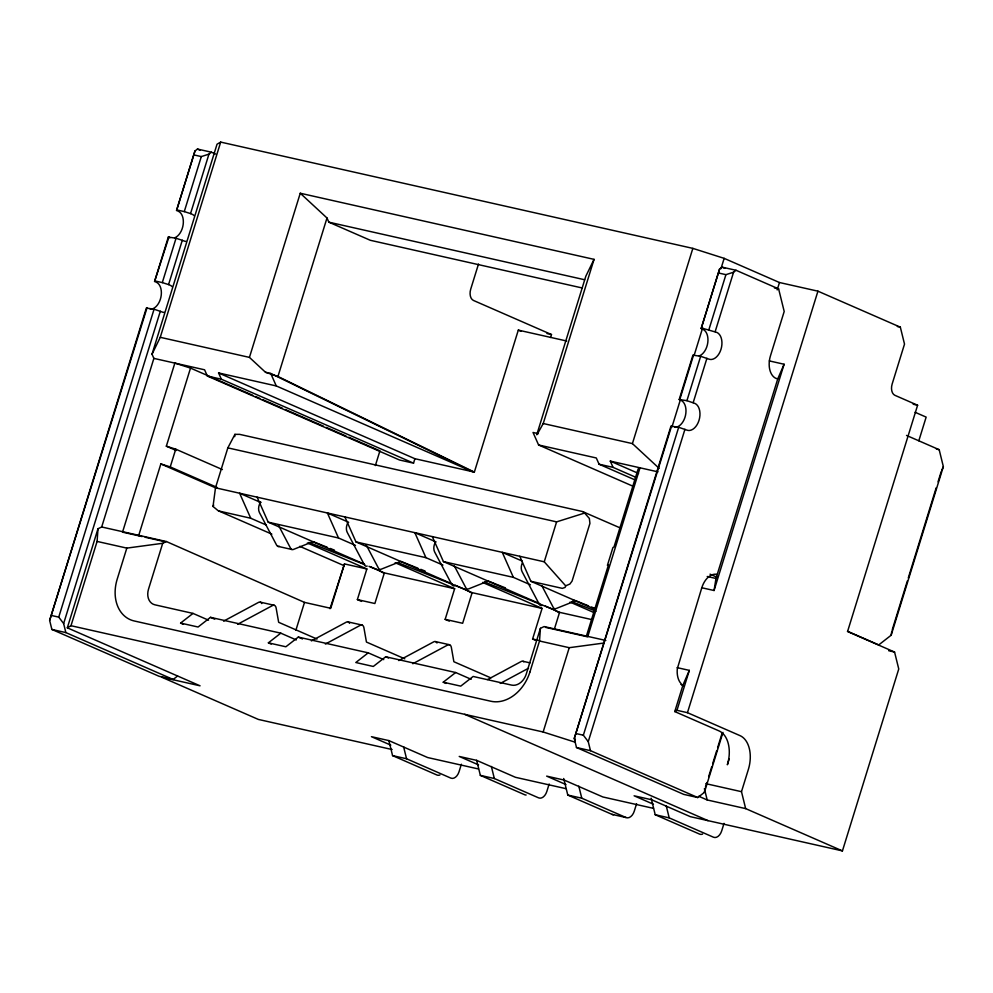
<?xml version="1.0" encoding="UTF-8"?>
<svg xmlns="http://www.w3.org/2000/svg" width="993" height="993" viewBox="0 0 993 993"><rect width="100%" height="100%" fill="white"/><g stroke="black" fill="none" stroke-linecap="round" stroke-linejoin="round"><path stroke-width="1.49" d="M620.315 527.978L582.37 511.494L239.623 434.351L234.931 434.351L234.696 436.659M392.123 749.541L258.366 719.428L161.586 677.152L200.065 685.815L67.325 627.824L70.987 625.714L97.091 541.421L97.997 528.735L101.683 526.985L166.39 541.545L304.503 602.391L330.743 608.299L344.472 563.925L366.851 568.964L357.381 599.586L361.526 601.398M529.902 672.062L539.509 641.006L540.428 628.321L544.102 626.571L605.817 640.46M271.846 534.135L218.1 510.675L213.023 506.455L215.493 487.799L227.844 447.868L234.931 434.351M174.669 237.823A14.001 8.962 -77.3 0 0 183.171 224.542A14.001 8.962 -77.3 0 0 178.219 211.174L176.555 210.442L194.963 150.998L197.446 149.062L211.435 152.202L215.692 154.064M699.283 355.904A14.001 8.962 -77.3 0 0 707.786 342.622A14.001 8.962 -77.3 0 0 702.821 329.254L701.17 328.534L719.565 269.078L722.06 267.142L736.049 270.282L778.624 288.889L784.197 311.467L770.456 355.842A18.656 11.941 -77.3 0 0 776.029 378.42L777.78 378.817L784.098 364.245L769.364 360.918M684.028 685.766L681.26 684.562L681.012 683.556A18.656 11.941 -77.3 0 1 677.338 668.624L701.803 587.757L714.054 590.512L715.978 578.472L777.78 378.817M674.892 427.35A14.001 8.962 -77.3 0 0 685.493 415.409A14.001 8.962 -77.3 0 0 680.85 400.241L679.187 399.521L686.92 400.675L694.839 403.394A14.001 8.962 -77.3 0 1 699.022 420.324A14.001 8.962 -77.3 0 1 686.597 430.019L678.678 427.288L670.958 426.134L574.264 738.494L576.486 747.518L683.78 794.4L697.769 797.54L704.385 792.377L705.03 788.368M847.513 631.275L878.743 644.916L891.155 635.222L891.801 631.213M215.493 487.799L544.251 561.802L565.662 585.82L565.129 587.409L562.336 588.365L530.858 581.29L519.761 556.291M177.573 676.022L173.154 679.46L159.165 676.32L51.872 629.438L49.65 620.414L146.343 308.053L154.064 309.208L161.983 311.926A14.001 8.962 -77.3 0 0 164.279 312.41M150.291 309.27A14.001 8.962 -77.3 0 0 160.878 297.329A14.001 8.962 -77.3 0 0 156.236 282.161L154.585 281.441L168.313 237.066L176.046 238.221L183.966 240.939A14.001 8.962 -77.3 0 0 186.25 241.423M176.555 210.442L194.963 150.998M49.65 620.414L147.076 307.631M154.585 281.441L169.046 236.644M173.154 679.46L65.861 632.591L63.639 623.554L58.748 617.125L154.064 309.208M155.318 281.019L162.306 282.595L176.046 238.221M177.288 210.032L184.276 211.596L201.318 156.584L208.952 154.138L211.435 152.202M63.639 623.554L160.332 311.206M172.236 286.704A14.001 8.962 -77.3 0 0 170.225 285.314L168.574 284.581L182.302 240.219M194.206 215.717A14.001 8.962 -77.3 0 0 192.208 214.327L190.544 213.594L208.952 154.138M67.325 627.824L97.997 528.735M101.683 526.985L153.878 358.386L152.028 354.216L217.033 144.208L220.694 142.098L692.841 248.374L724.158 258.354L779.468 282.521L817.934 291.172L900.341 327.169L904.511 344.112L892.148 384.043A9.334 5.97 -77.3 0 0 894.929 395.326L917.606 405.231L847.563 631.511L894.569 652.053L898.752 668.984L842.436 850.902L690.296 816.656L651.582 799.737L634.105 795.803L653.456 804.256M152.028 354.216L160.258 337.322L220.694 142.098M166.39 541.545L162.703 543.295L126.819 548.111L117.199 579.167A37.324 28.462 -66.4 0 0 134.192 620.96L490.927 701.257A37.324 28.462 -66.4 0 0 529.89 672.062M138.635 535.674L160.854 463.93L170.237 466.921L216.908 487.315M176.233 450.512L166.34 446.18L190.519 368.093L174.855 363.103L122.536 532.149L142.123 536.568M170.237 466.921L175.736 449.171L166.34 446.18M162.703 543.295L148.516 589.147A14.001 10.675 -66.4 0 0 154.883 604.811L193.002 613.401L208.518 620.178M566.742 341.021L518.309 330.123L474.356 472.097L277.941 376.484L265.491 372.263L249.442 357.393L300.258 193.238L594.05 259.359L543.233 423.527L537.139 434.475M277.941 376.484L326.995 218.001L300.258 193.238M295.889 630.232L304.503 602.391M330.011 608.721L344.472 563.925M375.366 465.58L379.934 450.847L348.828 437.255M413.535 463.16L414.9 458.716L218.572 372.946L221.352 379.202L413.535 463.16L399.546 460.007L207.363 376.049L204.583 369.793L153.878 358.386M478.502 264.039L470.707 289.186A9.334 5.97 -77.3 0 0 473.5 300.469L551.475 334.542L550.556 337.496M370.178 566.718L384.341 572.899L374.87 603.521L357.381 599.586M449.308 621.146L445.162 619.347L454.645 588.725L395.152 562.733M455.129 585.237L472.134 592.66L462.651 623.281L445.162 619.347M536.754 434.748L585.808 276.253L594.05 259.359M461.373 764.238L459.076 771.635A9.334 5.97 -77.3 0 1 450.797 778.09L406.559 758.764L392.57 755.611L388.859 740.567M544.251 561.802L556.601 521.871L584.604 513.058L589.346 518.433L589.929 523.398L572.08 581.066L569.895 584.045L565.662 585.82M535.364 640.224L532.596 639.02L542.079 608.411L482.586 582.419M540.428 628.321L526.228 674.16A14.001 10.675 -66.4 0 1 511.618 685.108L473.152 676.456L460.74 686.138L443.25 682.203L455.663 672.522L471.179 679.299M554.603 628.383L559.568 612.346L545.405 606.152M70.987 625.714L543.146 731.99L569.237 647.697L603.632 643.079M659.153 468.361L632.417 443.598L692.841 248.374M586.304 636.439L608.523 564.694L607.418 565.327L612.917 547.577L614.009 546.944L638.189 468.857L640.013 467.802L587.682 636.848L545.48 627.353M549.154 783.998L546.858 791.396A9.334 5.97 -77.3 0 1 538.591 797.851L494.34 778.524L480.351 775.372L476.64 760.315M679.187 399.521L692.928 355.146L700.648 356.301L708.58 359.019A14.001 8.962 -77.3 0 0 720.992 349.337A14.001 8.962 -77.3 0 0 716.822 332.407L701.902 328.112M701.17 328.534L719.565 269.078M574.264 738.494L671.678 425.724M679.92 399.099L693.66 354.724M575.369 739.015L574.451 741.97L543.146 731.99M671.963 426.953L680.205 400.328M694.405 354.489L702.647 327.864M720.955 268.706L724.158 258.354M697.769 797.54L590.475 750.671L588.253 741.647L583.363 735.205L678.678 427.288M686.92 400.675L700.648 356.301M708.89 329.688L725.92 274.664L733.566 272.219L736.049 270.282M588.253 741.647L684.947 429.286M693.176 402.661L706.917 358.299M715.159 331.674L733.566 272.219M777.171 289.906L779.468 282.521M636.587 803.685L634.304 811.07A9.334 5.97 -77.3 0 1 626.024 817.537L612.036 814.384L567.785 795.058L563.701 778.5M729.197 758.851L727.36 764.771A27.99 17.911 -77.3 0 0 719.006 730.898L674.768 711.571L683.01 684.959L689.328 670.374L677.089 667.631M674.768 711.571L676.965 710.318L689.328 670.374M714.054 590.512L784.098 364.245M842.436 850.902L745.656 808.612L741.486 791.682L748.35 769.501A27.99 17.911 -77.3 0 0 739.996 735.627L687.454 712.676L817.934 291.172M705.477 786.915L706.83 782.546M708.63 776.737L711.782 766.559M712.676 763.654L716.735 750.559M717.629 747.655L722.134 733.119M704.385 792.377L722.966 732.387M724.021 823.358L721.737 830.756A9.334 5.97 -77.3 0 1 713.458 837.211L669.208 817.884L655.219 814.732L651.147 798.173M918.823 440.78L926.146 417.11L915.087 412.281M892.26 629.736L907.366 580.93M908.285 577.963L936.213 487.749M938.037 481.841L941.24 471.489M891.155 635.222L943.35 466.623L939.179 449.692L906.51 435.43M941.774 470.272L943.35 466.623M213.023 506.455L213.718 505.102M183.432 624.324L180.589 623.083L193.002 613.401M296.299 639.939L280.796 633.162L210.491 617.336L198.079 627.017L180.589 623.083M271.213 644.085L268.371 642.843L280.796 633.162M383.745 659.613L368.229 652.835L298.285 637.096L285.86 646.778L268.371 642.843M368.229 652.835L355.817 662.517L373.294 666.464L385.718 656.77L455.663 672.522M223.599 621.146L258.602 602.354A4.667 2.991 -77.3 0 1 261.767 603.57M237.588 624.299L272.591 605.507A4.667 2.991 -77.3 0 1 276.104 607.865L278.661 622.301L317.015 639.058M311.38 640.907L346.383 622.115A4.667 2.991 -77.3 0 1 349.548 623.331M325.369 644.06L360.385 625.267A4.667 2.991 -77.3 0 1 363.897 627.613L366.442 642.061L404.796 658.818M398.814 660.581L433.829 641.788A4.667 2.991 -77.3 0 1 436.994 643.005M412.803 663.734L447.818 644.941A4.667 2.991 -77.3 0 1 451.331 647.299L453.875 661.735L490.815 677.871M487.6 679.547L521.263 661.475A4.667 2.991 -77.3 0 1 523.832 661.822M500.249 683.42L528.512 668.239M588.551 605.854L575.704 600.74L556.043 608.572A4.667 2.991 -77.3 0 1 553.25 607.393L541.818 585.709M194.318 155.007L201.318 156.584M718.932 273.087L725.92 274.664M774.428 287.945L778.624 288.889M897.324 326.498L900.341 327.169M326.995 218.001L328.844 222.171L584.629 279.741M582.221 287.982L370.327 240.294L328.844 222.171M913.175 404.238L917.606 405.231M546.994 333.524L551.475 334.542M936.374 449.059L939.179 449.692M160.258 337.322L249.442 357.393M543.233 423.527L632.417 443.598M265.491 372.263L270.729 373.442L472.618 471.712L276.277 385.942L218.572 372.946M538.293 433.656L533.042 432.476L538.591 444.976L633.224 486.322M538.591 444.976L596.296 457.972L599.077 464.215L634.403 479.644M635.669 477.236L613.066 467.368L610.285 461.112L657.999 471.861M207.363 376.049L221.352 379.202M599.077 464.215L613.066 467.368M414.9 458.716L474.356 472.097M227.844 447.868L556.601 521.871M707.227 576.499L715.978 578.472M888.661 650.713L894.569 652.053M266.298 525.036L250.72 518.234L218.832 510.998M257.113 497.17L268.209 522.169L338.501 537.983L355.494 545.418M344.894 516.931L355.99 541.93L425.935 557.669L442.94 565.091M432.327 536.605L443.424 561.604L513.369 577.355L530.374 584.778M572.911 600.107L575.704 600.74M277.817 546.324L291.805 549.464M384.341 572.899L454.645 588.725M472.134 592.66L542.079 608.411M559.568 612.346L592.312 619.706M145.139 537.238L164.739 541.657M532.596 639.02L538.429 640.336M97.091 541.421L126.819 548.111M539.509 641.006L569.237 647.697M681.26 684.562L683.01 684.959M260.414 602.18L274.403 605.333M348.195 621.941L362.184 625.094M435.629 641.627L449.618 644.767M523.063 661.301L530.063 662.877M676.965 710.318L687.454 712.676M51.76 615.548L58.748 617.125M576.362 733.641L583.363 735.205M51.872 629.438L65.861 632.591M576.486 747.518L590.475 750.671M705.973 783.688L741.486 791.682M698.712 796.249L707.19 799.961L745.656 808.612M478.502 768.979L427.648 757.535L388.933 740.617L371.444 736.682L390.795 745.135M566.035 788.678L515.429 777.296L476.714 760.377L459.225 756.443L478.589 764.895M653.468 808.364L602.863 796.969L564.148 780.064L546.659 776.129L566.022 784.582M567.785 795.058L581.774 798.198L626.024 817.537M184.276 211.596L190.544 213.594M162.306 282.595L168.574 284.581M591.394 606.996L595.676 608.697M571.707 601.572L595.961 611.241M505.387 587.881L488.271 581.066L468.609 588.899A4.667 2.991 -77.3 0 1 465.816 587.707L454.384 566.035M484.261 581.898L552.753 609.181A26.103 16.707 -77.3 0 1 554.094 609.826L559.493 612.855M417.954 568.207L400.837 561.38L381.175 569.212A4.667 2.991 -77.3 0 1 378.383 568.033L366.231 544.996M420.809 569.337L425.091 571.049M398.255 562.783L465.32 589.494A26.103 16.707 -77.3 0 1 466.66 590.14L472.06 593.181M327.318 547.304L313.056 541.619L293.394 549.452A4.667 2.991 -77.3 0 1 290.589 548.273L278.45 525.235M330.173 548.446L334.455 550.147M309.046 542.451L364.692 564.62M368.974 566.333L377.526 569.746A26.103 16.707 -77.3 0 1 378.867 570.379L384.279 573.42M722.06 267.142L724.89 268.383M197.446 149.062L200.276 150.303M518.309 330.123L521.077 331.327M168.313 237.066L169.977 237.799M610.285 461.112L638.536 473.462M710.045 574.177L717.145 577.281M190.519 368.093L252.706 395.264M255.536 396.505L259.781 398.354M262.611 399.596L282.397 408.235M285.227 409.476L323.383 426.146M326.213 427.375L346.011 436.026M522.132 561.033L502.272 552.356L513.369 577.355M530.858 581.29L594.596 609.131M436.113 541.967L414.838 532.67L425.935 557.669M570.032 602.093L594.099 612.619M443.424 561.604L539.733 603.682M348.68 522.281L327.405 512.996L338.501 537.983M175.736 449.171L222.407 469.565M355.99 541.93L452.299 583.996M260.886 502.532L239.623 493.236L250.72 518.234M160.854 463.93L215.977 488.01M268.209 522.169L364.518 564.235M307.371 542.985L366.851 568.964M299.774 546.336L343.988 565.625M385.718 656.77L388.536 657.999M443.25 682.203L446.093 683.445M298.285 637.096L302.505 638.946M464.687 714.327L708.021 820.64M210.491 617.336L214.724 619.185M655.219 814.732L699.469 834.058A9.334 5.97 -77.3 0 0 702.597 834.083M480.351 775.372L524.602 794.698A9.334 5.97 -77.3 0 0 526.116 795.021M392.57 755.611L436.808 774.95A9.334 5.97 -77.3 0 0 439.949 774.962M583.04 511.68L584.604 513.058M270.729 373.442L276.277 385.942M704.397 788.665L707.19 799.961M666.241 805.844L669.208 817.884M578.807 786.158L581.774 798.198M491.374 766.484L494.34 778.524M403.592 746.724L406.559 758.764M279.405 546.311A4.667 2.991 -77.3 0 1 276.6 545.12L259.458 512.599A7.733 4.953 -77.3 0 1 260.675 502.061M454.62 585.746A4.667 2.991 -77.3 0 1 451.827 584.567L434.686 552.046A7.733 4.953 -77.3 0 1 434.959 543.084M613.562 814.707A9.334 5.97 -77.3 0 1 612.036 814.384M542.054 605.432A4.667 2.991 -77.3 0 1 539.261 604.24L522.119 571.72A7.733 4.953 -77.3 0 1 522.392 562.77M367.187 566.06A4.667 2.991 -77.3 0 1 364.394 564.88L347.24 532.36A7.733 4.953 -77.3 0 1 347.525 523.41M701.803 587.757A18.656 11.941 -77.3 0 1 717.38 574.488"/></g></svg>
